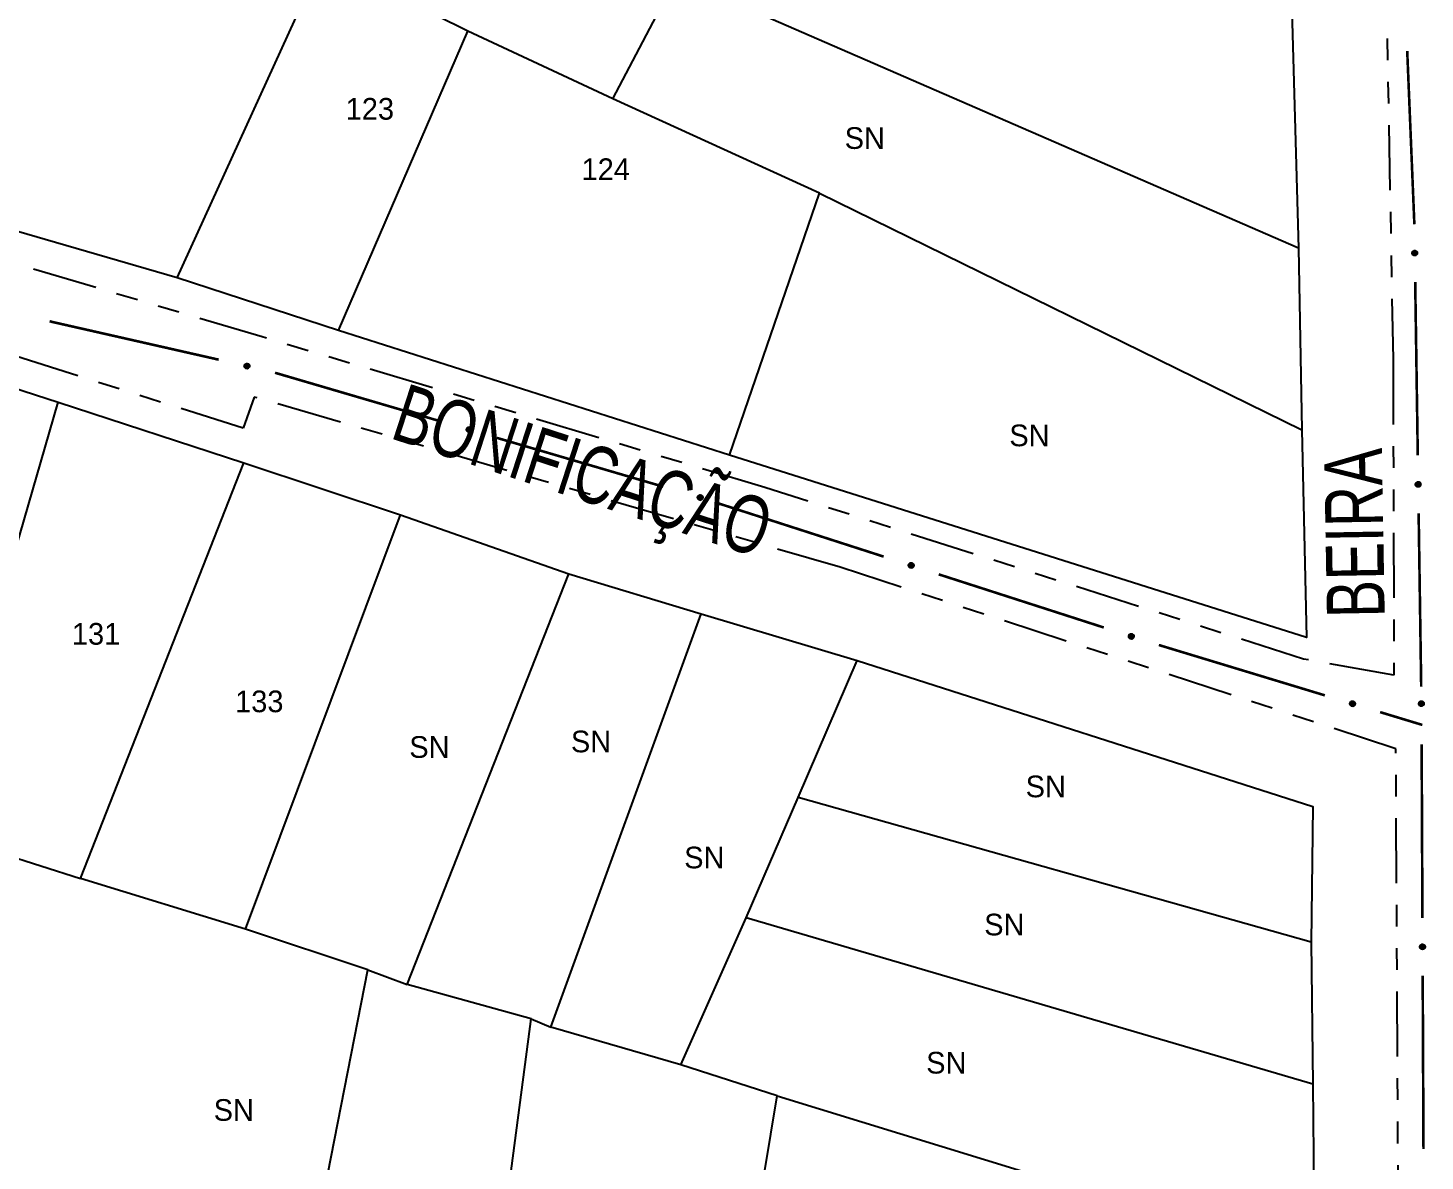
# Model space of a CAD drawing. Extents: x 205454 to 206599, y 4874260 to 4875179.
# Drawn here: x 206193.6 to 206290.2, y 4874785.2 to 4874863.6 of the extents above; entities that cross this region are included whole.
import ezdxf
from ezdxf.enums import TextEntityAlignment as Align

# ---------------------------------------------------------------- set-up
doc = ezdxf.new("R2010")
doc.units = 0
doc.header["$LTSCALE"] = 1.5
doc.header["$MEASUREMENT"] = 0
doc.linetypes.add('TRACO_25', pattern=[8, 3, -1, 1, -1, 1, -1])
for name, color, linetype in [('CD_MALHA_LOTES', 7, 'CONTINUOUS'), ('RU-QUADRA', 210, 'CONTINUOUS'), ('SV-EIXO-RUA-N-PAV', 6, 'CONTINUOUS'), ('SV-RUA-NAO-PAV', 7, 'CONTINUOUS'), ('SV-TXT-RUA-N-PAV', 7, 'CONTINUOUS'), ('Th_NmrPort', 7, 'CONTINUOUS')]:
    doc.layers.add(name, color=color, linetype=linetype)
doc.styles.add('ARIAL', font='ARIAL.SHX')

msp = doc.modelspace()

# ---------------------------------------------------------------- linework, layer by layer
at = {"layer": 'CD_MALHA_LOTES', "linetype": 'Continuous', "flags": 128}
for points in [[(206203.898729, 4874846.360748), (206213.947931, 4874868.397777)], [(206223.997133, 4874863.41274), (206215.2931, 4874867.764757)], [(206280.929422, 4874868.160395), (206281.483315, 4874848.418065)], [(206234.046335, 4874858.744214), (206238.437915, 4874867.131736)], [(206281.483315, 4874848.418065), (206238.437915, 4874867.131736)], [(206215.055717, 4874842.72088), (206223.997133, 4874863.41274)], [(206234.046335, 4874858.744214), (206223.997133, 4874863.41274)], [(206248.328862, 4874852.216189), (206234.046335, 4874858.744214)], [(206203.898729, 4874846.360748), (206178.775725, 4874853.640485)], [(206242.117347, 4874834.095974), (206248.328862, 4874852.216189)], [(206248.328862, 4874852.216189), (206281.720698, 4874835.836781)], [(206281.483315, 4874848.418065), (206281.720698, 4874835.836781)], [(206215.055717, 4874842.72088), (206203.898729, 4874846.360748)], [(206242.117347, 4874834.095974), (206215.055717, 4874842.72088)], [(206185.154661, 4874841.138067), (206195.666763, 4874837.747067)], [(206187.076228, 4874808.132326), (206195.666763, 4874837.747067)], [(206195.666763, 4874837.747067), (206208.49605, 4874833.564832)], [(206281.720698, 4874835.836781), (206282.037208, 4874821.475126)], [(206197.192714, 4874804.797842), (206208.49605, 4874833.564832)], [(206208.49605, 4874833.564832), (206219.347252, 4874829.947765)], [(206282.037208, 4874821.475126), (206242.117347, 4874834.095974)], [(206208.609083, 4874801.293808), (206219.347252, 4874829.947765)], [(206219.347252, 4874829.947765), (206230.989689, 4874825.878564)], [(206219.799386, 4874797.450673), (206230.989689, 4874825.878564)], [(206230.989689, 4874825.878564), (206240.145391, 4874823.109246)], [(206229.746322, 4874794.511806), (206240.145391, 4874823.109246)], [(206240.145391, 4874823.109246), (206250.940077, 4874819.887796)], [(206246.870876, 4874810.392993), (206250.940077, 4874819.887796)], [(206250.940077, 4874819.887796), (206282.476384, 4874809.77131)], [(206243.253808, 4874802.085041), (206246.870876, 4874810.392993)], [(206282.363351, 4874800.389541), (206246.870876, 4874810.392993)], [(206282.476384, 4874809.77131), (206282.363351, 4874800.389541)], [(206191.710596, 4874806.549859), (206197.192714, 4874804.797842)], [(206208.609083, 4874801.293808), (206197.192714, 4874804.797842)], [(206238.732474, 4874791.912039), (206243.253808, 4874802.085041)], [(206282.476384, 4874790.555638), (206243.253808, 4874802.085041)], [(206217.086585, 4874798.467974), (206208.609083, 4874801.293808)], [(206282.363351, 4874800.389541), (206282.476384, 4874790.555638)], [(206211.547951, 4874770.237892), (206217.086585, 4874798.467974)], [(206217.086585, 4874798.467974), (206219.799386, 4874797.450673)], [(206228.389921, 4874795.076973), (206219.799386, 4874797.450673)], [(206224.631562, 4874766.507791), (206228.389921, 4874795.076973)], [(206228.389921, 4874795.076973), (206229.746322, 4874794.511806)], [(206238.732474, 4874791.912039), (206229.746322, 4874794.511806)], [(206245.401442, 4874789.764405), (206238.732474, 4874791.912039)], [(206282.476384, 4874790.555638), (206282.589418, 4874778.348036)], [(206243.677683, 4874779.280561), (206245.401442, 4874789.764405)], [(206245.401442, 4874789.764405), (206282.589418, 4874778.348036)]]:
    msp.add_lwpolyline(points, dxfattribs=at)
at = {"layer": 'RU-QUADRA', "linetype": 'Continuous', "flags": 128}
msp.add_lwpolyline([(206147.124695, 4874934.825376), (206165.165782, 4874925.488322), (206176.837099, 4874919.553754), (206187.163247, 4874914.529153), (206213.196219, 4874901.868741), (206229.852573, 4874893.441655), (206247.972788, 4874884.579366), (206280.929422, 4874868.160395), (206281.483315, 4874848.418065), (206281.720698, 4874835.836781), (206282.037208, 4874821.475126), (206242.117347, 4874834.095974), (206215.055717, 4874842.72088), (206203.898729, 4874846.360748), (206178.775725, 4874853.640485), (206149.696341, 4874862.581901), (206141.348382, 4874864.995292), (206130.428777, 4874868.397777), (206095.177443, 4874880.583424), (206120.656522, 4874905.785556), (206126.314143, 4874911.68056), (206132.565222, 4874918.643787), (206140.398851, 4874927.34782)], close=True, dxfattribs=at)
msp.add_lwpolyline([(206185.154661, 4874841.138067), (206195.666763, 4874837.747067), (206208.49605, 4874833.564832), (206219.347252, 4874829.947765), (206230.989689, 4874825.878564), (206240.145391, 4874823.109246), (206250.940077, 4874819.887796), (206282.476384, 4874809.77131), (206282.363351, 4874800.389541), (206282.476384, 4874790.555638), (206282.589418, 4874778.348036), (206282.702451, 4874769.022783), (206283.041551, 4874749.694079), (206240.625783, 4874761.92994), (206224.631562, 4874766.507791), (206211.547951, 4874770.237892), (206191.173687, 4874776.115627)], dxfattribs=at)
at = {"layer": 'SV-EIXO-RUA-N-PAV', "const_width": 0.18}
for points in [[(206289.497091, 4874850.088266), (206289.003511, 4874862.05757)], [(206289.497395, 4874850.067745), (206289.497091, 4874850.088266)], [(206289.734406, 4874834.0695), (206289.556647, 4874846.068184)], [(206195.062901, 4874843.352823), (206195.147595, 4874843.327064)], [(206195.147595, 4874843.327064), (206206.76425, 4874840.693328)], [(206210.659845, 4874839.788098), (206222.174501, 4874836.409831)], [(206226.01272, 4874835.283742), (206237.527376, 4874831.905475)], [(206241.355265, 4874830.74581), (206252.777479, 4874827.067085)], [(206289.971417, 4874818.071256), (206289.793658, 4874830.069939)], [(206256.584884, 4874825.840843), (206268.007098, 4874822.162118)], [(206271.818907, 4874820.949964), (206283.302577, 4874817.467819)], [(206287.130466, 4874816.307103), (206290.001384, 4874815.436567)], [(206290.001384, 4874815.436567), (206290.05028, 4874815.421741)], [(206290.056202, 4874802.071538), (206290.001657, 4874814.071414)], [(206290.128929, 4874786.071703), (206290.074384, 4874798.071579)]]:
    msp.add_lwpolyline(points, dxfattribs=at)
at = {"layer": 'SV-EIXO-RUA-N-PAV'}
for points in [[(206289.419081, 4874847.922669), (206289.38351, 4874847.956236), (206289.359802, 4874847.992359), (206289.3487, 4874848.028178), (206289.347143, 4874848.062389), (206289.349492, 4874848.097567), (206289.359686, 4874848.132512), (206289.379591, 4874848.168791), (206289.413012, 4874848.20471), (206289.451613, 4874848.226564), (206289.486147, 4874848.239327), (206289.521727, 4874848.243005), (206289.555863, 4874848.24015), (206289.591811, 4874848.228361), (206289.62838, 4874848.207831), (206289.663684, 4874848.17335), (206289.686684, 4874848.137777), (206289.696512, 4874848.102848), (206289.699983, 4874848.067056), (206289.697154, 4874848.03117), (206289.68695, 4874847.996925), (206289.666213, 4874847.960144), (206289.631719, 4874847.925749), (206289.5965, 4874847.902405), (206289.561719, 4874847.892089), (206289.526404, 4874847.889465), (206289.491092, 4874847.891392), (206289.455538, 4874847.900177), (206289.419081, 4874847.922669)], [(206208.598964, 4874840.390235), (206208.639964, 4874840.416899), (206208.680655, 4874840.431432), (206208.718081, 4874840.433785), (206208.751696, 4874840.42724), (206208.785332, 4874840.416672), (206208.816893, 4874840.398534), (206208.847463, 4874840.370645), (206208.874499, 4874840.329703), (206208.886647, 4874840.287041), (206208.890917, 4874840.250472), (206208.886111, 4874840.215027), (206208.875297, 4874840.182524), (206208.855372, 4874840.150364), (206208.826806, 4874840.11966), (206208.78498, 4874840.09347), (206208.744991, 4874840.079496), (206208.70873, 4874840.078171), (206208.673127, 4874840.083228), (206208.638917, 4874840.094429), (206208.608039, 4874840.112412), (206208.577177, 4874840.141229), (206208.551874, 4874840.182854), (206208.537482, 4874840.222579), (206208.535648, 4874840.258812), (206208.541416, 4874840.293751), (206208.551606, 4874840.327616), (206208.568517, 4874840.360101), (206208.598964, 4874840.390235)], [(206223.986731, 4874835.992864), (206224.029315, 4874836.016918), (206224.070833, 4874836.028884), (206224.108334, 4874836.028897), (206224.141475, 4874836.020268), (206224.174386, 4874836.007622), (206224.204753, 4874835.987551), (206224.233524, 4874835.957808), (206224.257954, 4874835.91526), (206224.267416, 4874835.871923), (206224.269396, 4874835.835159), (206224.262388, 4874835.800083), (206224.249567, 4874835.768318), (206224.227675, 4874835.737463), (206224.197249, 4874835.708601), (206224.153871, 4874835.685072), (206224.113087, 4874835.67362), (206224.076815, 4874835.674559), (206224.041597, 4874835.681828), (206224.008152, 4874835.695142), (206223.978456, 4874835.715016), (206223.949452, 4874835.745702), (206223.926795, 4874835.788825), (206223.914909, 4874835.829371), (206223.915339, 4874835.865647), (206223.923276, 4874835.900158), (206223.935559, 4874835.933322), (206223.954464, 4874835.964688), (206223.986731, 4874835.992864)], [(206289.656092, 4874831.924425), (206289.620521, 4874831.957991), (206289.596813, 4874831.994114), (206289.585711, 4874832.029934), (206289.584154, 4874832.064144), (206289.586503, 4874832.099323), (206289.596697, 4874832.134268), (206289.616602, 4874832.170547), (206289.650023, 4874832.206466), (206289.688624, 4874832.22832), (206289.723158, 4874832.241083), (206289.758738, 4874832.24476), (206289.792874, 4874832.241906), (206289.828823, 4874832.230117), (206289.865391, 4874832.209586), (206289.900695, 4874832.175105), (206289.923695, 4874832.139532), (206289.933523, 4874832.104604), (206289.936994, 4874832.068811), (206289.934165, 4874832.032926), (206289.923961, 4874831.998681), (206289.903224, 4874831.961899), (206289.86873, 4874831.927505), (206289.833511, 4874831.90416), (206289.79873, 4874831.893844), (206289.763415, 4874831.891221), (206289.728103, 4874831.893148), (206289.692549, 4874831.901932), (206289.656092, 4874831.924425)], [(206239.975837, 4874831.305728), (206240.019037, 4874831.328659), (206240.060854, 4874831.339533), (206240.098342, 4874831.338564), (206240.131246, 4874831.32907), (206240.163814, 4874831.315566), (206240.193645, 4874831.294706), (206240.221627, 4874831.26422), (206240.244934, 4874831.221046), (206240.253258, 4874831.177477), (206240.254274, 4874831.140673), (206240.24635, 4874831.105793), (206240.232701, 4874831.074374), (206240.210008, 4874831.044104), (206240.178837, 4874831.016049), (206240.134857, 4874830.993663), (206240.093788, 4874830.983284), (206240.057552, 4874830.985173), (206240.022536, 4874830.993362), (206239.989452, 4874831.007547), (206239.960287, 4874831.028192), (206239.932096, 4874831.059628), (206239.910577, 4874831.103329), (206239.899757, 4874831.144172), (206239.901137, 4874831.180425), (206239.909975, 4874831.214717), (206239.923123, 4874831.247547), (206239.942843, 4874831.278407), (206239.975837, 4874831.305728)], [(206254.578165, 4874826.602791), (206254.621365, 4874826.625722), (206254.663182, 4874826.636596), (206254.70067, 4874826.635627), (206254.733574, 4874826.626133), (206254.766142, 4874826.612629), (206254.795974, 4874826.591769), (206254.823955, 4874826.561283), (206254.847262, 4874826.51811), (206254.855586, 4874826.47454), (206254.856602, 4874826.437736), (206254.848678, 4874826.402856), (206254.835029, 4874826.371438), (206254.812337, 4874826.341167), (206254.781165, 4874826.313112), (206254.737185, 4874826.290727), (206254.696116, 4874826.280347), (206254.65988, 4874826.282236), (206254.624865, 4874826.290425), (206254.59178, 4874826.30461), (206254.562615, 4874826.325255), (206254.534425, 4874826.356691), (206254.512906, 4874826.400392), (206254.502086, 4874826.441236), (206254.503466, 4874826.477488), (206254.512304, 4874826.51178), (206254.525451, 4874826.54461), (206254.545171, 4874826.57547), (206254.578165, 4874826.602791)], [(206269.807784, 4874821.697824), (206269.850984, 4874821.720755), (206269.892801, 4874821.731629), (206269.930289, 4874821.73066), (206269.963193, 4874821.721166), (206269.995761, 4874821.707662), (206270.025593, 4874821.686802), (206270.053574, 4874821.656316), (206270.076881, 4874821.613143), (206270.085205, 4874821.569573), (206270.086222, 4874821.532769), (206270.078297, 4874821.497889), (206270.064648, 4874821.466471), (206270.041956, 4874821.4362), (206270.010784, 4874821.408145), (206269.966804, 4874821.38576), (206269.925735, 4874821.37538), (206269.889499, 4874821.377269), (206269.854484, 4874821.385458), (206269.8214, 4874821.399643), (206269.792234, 4874821.420288), (206269.764044, 4874821.451724), (206269.742525, 4874821.495425), (206269.731705, 4874821.536269), (206269.733085, 4874821.572521), (206269.741923, 4874821.606813), (206269.75507, 4874821.639643), (206269.77479, 4874821.670504), (206269.807784, 4874821.697824)], [(206285.110966, 4874817.034498), (206285.153766, 4874817.058167), (206285.19539, 4874817.069757), (206285.232889, 4874817.069432), (206285.265951, 4874817.060504), (206285.298746, 4874817.04756), (206285.328931, 4874817.027216), (206285.357432, 4874816.997215), (206285.381477, 4874816.954447), (206285.390547, 4874816.911027), (206285.392195, 4874816.874246), (206285.38487, 4874816.839235), (206285.371763, 4874816.807587), (206285.349593, 4874816.776931), (206285.318908, 4874816.748345), (206285.275319, 4874816.725209), (206285.234433, 4874816.714126), (206285.198171, 4874816.715393), (206285.16302, 4874816.722979), (206285.129697, 4874816.736595), (206285.100181, 4874816.756736), (206285.071456, 4874816.787683), (206285.04919, 4874816.831009), (206285.03767, 4874816.87166), (206285.038428, 4874816.907931), (206285.046676, 4874816.94237), (206285.059258, 4874816.975421), (206285.078446, 4874817.006615), (206285.110966, 4874817.034498)], [(206289.880874, 4874816.751617), (206289.845303, 4874816.785184), (206289.821595, 4874816.821306), (206289.810494, 4874816.857126), (206289.808937, 4874816.891337), (206289.811286, 4874816.926515), (206289.821479, 4874816.96146), (206289.841384, 4874816.997739), (206289.874806, 4874817.033658), (206289.913406, 4874817.055512), (206289.947941, 4874817.068275), (206289.98352, 4874817.071953), (206290.017656, 4874817.069098), (206290.053605, 4874817.057309), (206290.090173, 4874817.036779), (206290.125478, 4874817.002298), (206290.148477, 4874816.966725), (206290.158306, 4874816.931796), (206290.161776, 4874816.896004), (206290.158947, 4874816.860118), (206290.148744, 4874816.825873), (206290.128006, 4874816.789092), (206290.093512, 4874816.754697), (206290.058294, 4874816.731353), (206290.023513, 4874816.721036), (206289.988198, 4874816.718413), (206289.952885, 4874816.72034), (206289.917331, 4874816.729124), (206289.880874, 4874816.751617)], [(206289.955867, 4874799.927379), (206289.920642, 4874799.96131), (206289.897307, 4874799.997674), (206289.886573, 4874800.033605), (206289.885368, 4874800.06783), (206289.888078, 4874800.102983), (206289.89863, 4874800.137821), (206289.918906, 4874800.173894), (206289.952695, 4874800.209468), (206289.991517, 4874800.230924), (206290.026181, 4874800.243332), (206290.061797, 4874800.246644), (206290.095902, 4874800.243439), (206290.131727, 4874800.231282), (206290.168083, 4874800.210377), (206290.203031, 4874800.175535), (206290.225664, 4874800.139728), (206290.235134, 4874800.1047), (206290.238237, 4874800.068874), (206290.23504, 4874800.033019), (206290.224485, 4874799.998881), (206290.203371, 4874799.962315), (206290.168525, 4874799.928276), (206290.133069, 4874799.905295), (206290.098184, 4874799.895336), (206290.062844, 4874799.893075), (206290.027553, 4874799.895365), (206289.992091, 4874799.904514), (206289.955867, 4874799.927379)]]:
    msp.add_lwpolyline(points, close=True, dxfattribs=at)
for points in [[(206289.359802, 4874847.992359), (206289.349492, 4874848.097567)], [(206289.369906, 4874847.976769), (206289.355707, 4874848.106203)], [(206289.38351, 4874847.956236), (206289.359686, 4874848.132512)], [(206289.400448, 4874847.94174), (206289.370169, 4874848.143263)], [(206289.419081, 4874847.922669), (206289.379591, 4874848.168791)], [(206289.439095, 4874847.91229), (206289.398235, 4874848.183254)], [(206289.455538, 4874847.900177), (206289.413012, 4874848.20471)], [(206289.473386, 4874847.900516), (206289.43194, 4874848.211047)], [(206289.491092, 4874847.891392), (206289.451613, 4874848.226564)], [(206289.507597, 4874847.894199), (206289.467171, 4874848.227945)], [(206289.526404, 4874847.889465), (206289.486147, 4874848.239327)], [(206289.544455, 4874847.893381), (206289.506576, 4874848.239446)], [(206289.561719, 4874847.892089), (206289.521727, 4874848.243005)], [(206289.579828, 4874847.900728), (206289.539341, 4874848.238567)], [(206289.5965, 4874847.902405), (206289.555863, 4874848.24015)], [(206289.615079, 4874847.916262), (206289.574956, 4874848.229542)], [(206289.631719, 4874847.925749), (206289.591811, 4874848.228361)], [(206289.647379, 4874847.946763), (206289.610652, 4874848.21506)], [(206289.666213, 4874847.960144), (206289.62838, 4874848.207831)], [(206289.674121, 4874847.984006), (206289.646611, 4874848.18284)], [(206289.68695, 4874847.996925), (206289.663684, 4874848.17335)], [(206289.691352, 4874848.018378), (206289.675768, 4874848.149155)], [(206289.697154, 4874848.03117), (206289.686684, 4874848.137777)], [(206208.541416, 4874840.293751), (206208.890917, 4874840.250472)], [(206208.550447, 4874840.310915), (206208.884325, 4874840.271596)], [(206208.551606, 4874840.327616), (206208.886647, 4874840.287041)], [(206208.564643, 4874840.342675), (206208.8762, 4874840.309816)], [(206208.568517, 4874840.360101), (206208.874499, 4874840.329703)], [(206208.584163, 4874840.373228), (206208.857128, 4874840.349119)], [(206208.598964, 4874840.390235), (206208.847463, 4874840.370645)], [(206208.621887, 4874840.403852), (206208.824872, 4874840.385814)], [(206208.639964, 4874840.416899), (206208.816893, 4874840.398534)], [(206208.663124, 4874840.425284), (206208.792261, 4874840.408598)], [(206208.680655, 4874840.431432), (206208.785332, 4874840.416672)], [(206208.535648, 4874840.258812), (206208.886111, 4874840.215027)], [(206208.537482, 4874840.222579), (206208.875297, 4874840.182524)], [(206208.539779, 4874840.239178), (206208.87765, 4874840.198954)], [(206208.54097, 4874840.275286), (206208.886221, 4874840.23059)], [(206208.546573, 4874840.20126), (206208.86049, 4874840.166466)], [(206208.551874, 4874840.182854), (206208.855372, 4874840.150364)], [(206208.568609, 4874840.162684), (206208.838007, 4874840.135186)], [(206208.577177, 4874840.141229), (206208.826806, 4874840.11966)], [(206208.598505, 4874840.127923), (206208.798225, 4874840.107827)], [(206208.608039, 4874840.112412), (206208.78498, 4874840.09347)], [(206208.627851, 4874840.103081), (206208.75862, 4874840.087424)], [(206208.638917, 4874840.094429), (206208.744991, 4874840.079496)], [(206223.914909, 4874835.829371), (206224.249567, 4874835.768318)], [(206223.915339, 4874835.865647), (206224.262388, 4874835.800083)], [(206223.918238, 4874835.845794), (206224.25294, 4874835.784569)], [(206223.921679, 4874835.881757), (206224.263469, 4874835.815609)], [(206223.922653, 4874835.807526), (206224.233787, 4874835.753215)], [(206223.923276, 4874835.900158), (206224.269396, 4874835.835159)], [(206223.926795, 4874835.788825), (206224.227675, 4874835.737463)], [(206223.93336, 4874835.916725), (206224.264135, 4874835.856653)], [(206223.935559, 4874835.933322), (206224.267416, 4874835.871923)], [(206223.942239, 4874835.76765), (206224.209397, 4874835.723398)], [(206223.949452, 4874835.745702), (206224.197249, 4874835.708601)], [(206223.94951, 4874835.947538), (206224.25841, 4874835.895305)], [(206223.954464, 4874835.964688), (206224.257954, 4874835.91526)], [(206223.969908, 4874835.731092), (206224.167985, 4874835.698575)], [(206223.970898, 4874835.976814), (206224.241827, 4874835.935721)], [(206223.978456, 4874835.715016), (206224.153871, 4874835.685072)], [(206223.986731, 4874835.992864), (206224.233524, 4874835.957808)], [(206223.997647, 4874835.704467), (206224.127185, 4874835.680682)], [(206224.008152, 4874835.695142), (206224.113087, 4874835.67362)], [(206224.010459, 4874836.005024), (206224.211924, 4874835.974357)], [(206224.029315, 4874836.016918), (206224.204753, 4874835.987551)], [(206224.052953, 4874836.023842), (206224.180797, 4874835.999132)], [(206224.070833, 4874836.028884), (206224.174386, 4874836.007622)], [(206289.596813, 4874831.994114), (206289.586503, 4874832.099323)], [(206289.606917, 4874831.978525), (206289.592718, 4874832.107958)], [(206289.620521, 4874831.957991), (206289.596697, 4874832.134268)], [(206289.637459, 4874831.943496), (206289.60718, 4874832.145019)], [(206289.656092, 4874831.924425), (206289.616602, 4874832.170547)], [(206289.676106, 4874831.914046), (206289.635246, 4874832.18501)], [(206289.692549, 4874831.901932), (206289.650023, 4874832.206466)], [(206289.710397, 4874831.902272), (206289.668951, 4874832.212803)], [(206289.728103, 4874831.893148), (206289.688624, 4874832.22832)], [(206289.744608, 4874831.895955), (206289.704182, 4874832.229701)], [(206289.763415, 4874831.891221), (206289.723158, 4874832.241083)], [(206289.781466, 4874831.895136), (206289.743587, 4874832.241202)], [(206289.79873, 4874831.893844), (206289.758738, 4874832.24476)], [(206289.816839, 4874831.902484), (206289.776352, 4874832.240323)], [(206289.833511, 4874831.90416), (206289.792874, 4874832.241906)], [(206289.85209, 4874831.918017), (206289.811967, 4874832.231298)], [(206289.86873, 4874831.927505), (206289.828823, 4874832.230117)], [(206289.88439, 4874831.948519), (206289.847663, 4874832.216815)], [(206289.903224, 4874831.961899), (206289.865391, 4874832.209586)], [(206289.911132, 4874831.985761), (206289.883622, 4874832.184596)], [(206289.923961, 4874831.998681), (206289.900695, 4874832.175105)], [(206289.928363, 4874832.020133), (206289.912779, 4874832.150911)], [(206289.934165, 4874832.032926), (206289.923695, 4874832.139532)], [(206239.899757, 4874831.144172), (206240.232701, 4874831.074374)], [(206239.901137, 4874831.180425), (206240.24635, 4874831.105793)], [(206239.903515, 4874831.160503), (206240.236499, 4874831.090532)], [(206239.906926, 4874831.122132), (206240.216531, 4874831.05969)], [(206239.907897, 4874831.196364), (206240.247837, 4874831.121285)], [(206239.909975, 4874831.214717), (206240.254274, 4874831.140673)], [(206239.910577, 4874831.103329), (206240.210008, 4874831.044104)], [(206239.92049, 4874831.231014), (206240.249578, 4874831.162297)], [(206239.923123, 4874831.247547), (206240.253258, 4874831.177477)], [(206239.925461, 4874831.081757), (206240.191368, 4874831.030522)], [(206239.932096, 4874831.059628), (206240.178837, 4874831.016049)], [(206239.937442, 4874831.261393), (206240.244868, 4874831.201086)], [(206239.942843, 4874831.278407), (206240.244934, 4874831.221046)], [(206239.952163, 4874831.044487), (206240.14932, 4874831.006792)], [(206239.959589, 4874831.290098), (206240.229349, 4874831.241923)], [(206239.960287, 4874831.028192), (206240.134857, 4874830.993663)], [(206239.975837, 4874831.305728), (206240.221627, 4874831.26422)], [(206239.979195, 4874831.017144), (206240.108065, 4874830.989975)], [(206239.989452, 4874831.007547), (206240.093788, 4874830.983284)], [(206239.999876, 4874831.317263), (206240.200468, 4874831.281329)], [(206240.019037, 4874831.328659), (206240.193645, 4874831.294706)], [(206240.042848, 4874831.334961), (206240.170001, 4874831.306911)], [(206240.060854, 4874831.339533), (206240.163814, 4874831.315566)], [(206254.502086, 4874826.441236), (206254.835029, 4874826.371438)], [(206254.503466, 4874826.477488), (206254.848678, 4874826.402856)], [(206254.505843, 4874826.457566), (206254.838827, 4874826.387595)], [(206254.509254, 4874826.419195), (206254.818859, 4874826.356753)], [(206254.510225, 4874826.493427), (206254.850165, 4874826.418348)], [(206254.512304, 4874826.51178), (206254.856602, 4874826.437736)], [(206254.512906, 4874826.400392), (206254.812337, 4874826.341167)], [(206254.522818, 4874826.528077), (206254.851906, 4874826.45936)], [(206254.525451, 4874826.54461), (206254.855586, 4874826.47454)], [(206254.527789, 4874826.378821), (206254.793696, 4874826.327585)], [(206254.534425, 4874826.356691), (206254.781165, 4874826.313112)], [(206254.53977, 4874826.558456), (206254.847196, 4874826.498149)], [(206254.545171, 4874826.57547), (206254.847262, 4874826.51811)], [(206254.554491, 4874826.34155), (206254.751649, 4874826.303855)], [(206254.561917, 4874826.587161), (206254.831677, 4874826.538986)], [(206254.562615, 4874826.325255), (206254.737185, 4874826.290727)], [(206254.578165, 4874826.602791), (206254.823955, 4874826.561283)], [(206254.581524, 4874826.314207), (206254.710394, 4874826.287038)], [(206254.59178, 4874826.30461), (206254.696116, 4874826.280347)], [(206254.602204, 4874826.614326), (206254.802796, 4874826.578392)], [(206254.621365, 4874826.625722), (206254.795974, 4874826.591769)], [(206254.645176, 4874826.632024), (206254.772329, 4874826.603974)], [(206254.663182, 4874826.636596), (206254.766142, 4874826.612629)], [(206269.731705, 4874821.536269), (206270.064648, 4874821.466471)], [(206269.733085, 4874821.572521), (206270.078297, 4874821.497889)], [(206269.735462, 4874821.552599), (206270.068446, 4874821.482628)], [(206269.738873, 4874821.514228), (206270.048479, 4874821.451786)], [(206269.739844, 4874821.58846), (206270.079785, 4874821.513381)], [(206269.741923, 4874821.606813), (206270.086222, 4874821.532769)], [(206269.742525, 4874821.495425), (206270.041956, 4874821.4362)], [(206269.752437, 4874821.62311), (206270.081525, 4874821.554393)], [(206269.75507, 4874821.639643), (206270.085205, 4874821.569573)], [(206269.757408, 4874821.473854), (206270.023316, 4874821.422619)], [(206269.764044, 4874821.451724), (206270.010784, 4874821.408145)], [(206269.769389, 4874821.653489), (206270.076815, 4874821.593183)], [(206269.77479, 4874821.670504), (206270.076881, 4874821.613143)], [(206269.78411, 4874821.436583), (206269.981268, 4874821.398889)], [(206269.791536, 4874821.682194), (206270.061296, 4874821.634019)], [(206269.792234, 4874821.420288), (206269.966804, 4874821.38576)], [(206269.807784, 4874821.697824), (206270.053574, 4874821.656316)], [(206269.811143, 4874821.40924), (206269.940013, 4874821.382071)], [(206269.8214, 4874821.399643), (206269.925735, 4874821.37538)], [(206269.831823, 4874821.709359), (206270.032415, 4874821.673425)], [(206269.850984, 4874821.720755), (206270.025593, 4874821.686802)], [(206269.874795, 4874821.727057), (206270.001948, 4874821.699007)], [(206269.892801, 4874821.731629), (206269.995761, 4874821.707662)], [(206285.03767, 4874816.87166), (206285.371763, 4874816.807587)], [(206285.038428, 4874816.907931), (206285.38487, 4874816.839235)], [(206285.041147, 4874816.888053), (206285.375283, 4874816.823807)], [(206285.044913, 4874816.923984), (206285.386092, 4874816.85475)], [(206285.045216, 4874816.849746), (206285.355848, 4874816.792627)], [(206285.046676, 4874816.94237), (206285.392195, 4874816.874246)], [(206285.04919, 4874816.831009), (206285.349593, 4874816.776931)], [(206285.05691, 4874816.958845), (206285.387128, 4874816.895787)], [(206285.059258, 4874816.975421), (206285.390547, 4874816.911027)], [(206285.064441, 4874816.809696), (206285.331189, 4874816.763032)], [(206285.071456, 4874816.787683), (206285.318908, 4874816.748345)], [(206285.073338, 4874816.98951), (206285.381753, 4874816.934489)], [(206285.078446, 4874817.006615), (206285.381477, 4874816.954447)], [(206285.091779, 4874816.772889), (206285.289554, 4874816.738584)], [(206285.094989, 4874817.018592), (206285.365536, 4874816.975053)], [(206285.100181, 4874816.756736), (206285.275319, 4874816.725209)], [(206285.110966, 4874817.034498), (206285.357432, 4874816.997215)], [(206285.119277, 4874816.746014), (206285.248594, 4874816.721061)], [(206285.129697, 4874816.736595), (206285.234433, 4874816.714126)], [(206285.134803, 4874817.046443), (206285.335982, 4874817.013958)], [(206285.153766, 4874817.058167), (206285.328931, 4874817.027216)], [(206285.177465, 4874817.064876), (206285.305081, 4874817.039013)], [(206285.19539, 4874817.069757), (206285.298746, 4874817.04756)], [(206289.821595, 4874816.821306), (206289.811286, 4874816.926515)], [(206289.8317, 4874816.805717), (206289.8175, 4874816.935151)], [(206289.845303, 4874816.785184), (206289.821479, 4874816.96146)], [(206289.862241, 4874816.770688), (206289.831962, 4874816.972211)], [(206289.880874, 4874816.751617), (206289.841384, 4874816.997739)], [(206289.900888, 4874816.741238), (206289.860028, 4874817.012202)], [(206289.917331, 4874816.729124), (206289.874806, 4874817.033658)], [(206289.93518, 4874816.729464), (206289.893733, 4874817.039995)], [(206289.952885, 4874816.72034), (206289.913406, 4874817.055512)], [(206289.96939, 4874816.723147), (206289.928964, 4874817.056893)], [(206289.988198, 4874816.718413), (206289.947941, 4874817.068275)], [(206290.006248, 4874816.722329), (206289.968369, 4874817.068394)], [(206290.023513, 4874816.721036), (206289.98352, 4874817.071953)], [(206290.041621, 4874816.729676), (206290.001134, 4874817.067515)], [(206290.058294, 4874816.731353), (206290.017656, 4874817.069098)], [(206290.076872, 4874816.74521), (206290.03675, 4874817.05849)], [(206290.093512, 4874816.754697), (206290.053605, 4874817.057309)], [(206290.109173, 4874816.775711), (206290.072446, 4874817.044007)], [(206290.128006, 4874816.789092), (206290.090173, 4874817.036779)], [(206290.135914, 4874816.812953), (206290.108404, 4874817.011788)], [(206290.148744, 4874816.825873), (206290.125478, 4874817.002298)], [(206290.153146, 4874816.847325), (206290.137562, 4874816.978103)], [(206290.158947, 4874816.860118), (206290.148477, 4874816.966725)], [(206289.897307, 4874799.997674), (206289.888078, 4874800.102983)], [(206289.90725, 4874799.981982), (206289.894381, 4874800.111554)], [(206289.920642, 4874799.96131), (206289.89863, 4874800.137821)], [(206289.937431, 4874799.946641), (206289.909223, 4874800.148464)], [(206289.955867, 4874799.927379), (206289.918906, 4874800.173894)], [(206289.975773, 4874799.916795), (206289.937697, 4874800.188165)], [(206289.992091, 4874799.904514), (206289.952695, 4874800.209468)], [(206290.009942, 4874799.90467), (206289.971686, 4874800.21561)], [(206290.027553, 4874799.895365), (206289.991517, 4874800.230924)], [(206290.044086, 4874799.898002), (206290.007089, 4874800.232146)], [(206290.062844, 4874799.893075), (206290.026181, 4874800.243332)], [(206290.080934, 4874799.896805), (206290.04661, 4874800.243242)], [(206290.098184, 4874799.895336), (206290.061797, 4874800.246644)], [(206290.11638, 4874799.903789), (206290.079364, 4874800.242026)], [(206290.133069, 4874799.905295), (206290.095902, 4874800.243439)], [(206290.151789, 4874799.91896), (206290.114885, 4874800.232636)], [(206290.168525, 4874799.928276), (206290.131727, 4874800.231282)], [(206290.184401, 4874799.949128), (206290.150431, 4874800.217787)], [(206290.203371, 4874799.962315), (206290.168083, 4874800.210377)], [(206290.211523, 4874799.986094), (206290.186057, 4874800.1852)], [(206290.224485, 4874799.998881), (206290.203031, 4874800.175535)], [(206290.229107, 4874800.020287), (206290.214866, 4874800.151218)], [(206290.23504, 4874800.033019), (206290.225664, 4874800.139728)]]:
    msp.add_lwpolyline(points, dxfattribs=at)
at = {"layer": 'SV-RUA-NAO-PAV', "linetype": 'TRACO_25'}
msp.add_polyline3d([(206287.506775, 4874868.908481, 7.0827), (206288.027322, 4874840.71679, 7.021813), (206288.081424, 4874818.864526, 6.610831), (206281.835315, 4874819.982693, 6.709772), (206244.557148, 4874831.853559, 7.257748), (206209.766866, 4874842.266616, 7.539346), (206124.637254, 4874867.539577, 8.764682), (206094.092582, 4874878.315454, 8.924508), (206092.437872, 4874879.933934, 8.977783), (206092.282951, 4874882.802853, 9.107166), (206145.823057, 4874937.204074, 9.091945), (206184.810705, 4874917.026964, 8.642909), (206237.907054, 4874891.012247, 7.531735)], dxfattribs=at)
msp.add_polyline3d([(206288.129733, 4874745.789171, 5.065844), (206288.458101, 4874768.472847, 5.72037), (206288.219578, 4874813.776449, 6.542335), (206249.756661, 4874826.33923, 7.052257), (206209.227425, 4874838.100852, 7.402352), (206208.453552, 4874835.951183, 7.402352), (206168.618751, 4874848.578531, 7.942718), (206120.15143, 4874863.221175, 8.566801), (206114.296797, 4874865.226479, 8.589634), (206087.122678, 4874875.662368, 8.977783), (206070.99216, 4874861.469819, 8.954951), (206055.678638, 4874846.991147, 8.74946), (206046.431851, 4874839.892151, 8.772292), (206028.009954, 4874830.035984, 8.429808), (206045.417905, 4874813.779832, 6.359676), (206047.874748, 4874812.370483, 6.138963), (206051.284179, 4874811.103692, 6.001969), (206063.879555, 4874808.83357, 6.001969), (206079.139921, 4874805.621395, 5.476826), (206086.872567, 4874803.726055, 5.294167), (206143.459031, 4874787.803852, 5.172394), (206215.159433, 4874767.650196, 4.890796)], close=True, dxfattribs=at)

# ---------------------------------------------------------------- texts
at = {"layer": 'SV-TXT-RUA-N-PAV', "style": 'ARIAL', "width": 0.7}
for s, rotation, p in [('BONIFICAÇÃO', 342, (206218.532625, 4874835.286706)), ('BEIRA', 91, (206287.451503, 4874822.864203))]:
    msp.add_text(s, height=4, rotation=rotation, dxfattribs=at).set_placement(p)
at = {"layer": 'Th_NmrPort', "color": 1}
for s, p in [('123', (206215.550566, 4874858.050179)), ('SN', (206250.076394, 4874856.026778)), ('124', (206231.872219, 4874853.869872)), ('SN', (206261.470764, 4874835.453609)), ('131', (206196.605284, 4874821.723989)), ('133', (206207.897846, 4874817.051462)), ('SN', (206219.951889, 4874813.894507)), ('SN', (206231.13519, 4874814.276842)), ('SN', (206262.60048, 4874811.166766)), ('SN', (206238.973059, 4874806.247805)), ('SN', (206259.732967, 4874801.60839)), ('SN', (206255.718449, 4874792.050013)), ('SN', (206206.415418, 4874788.779315))]:
    msp.add_text(s, height=1.5, dxfattribs=at).set_placement(p, align=Align.MIDDLE_LEFT)

doc.saveas('drawing.dxf')
